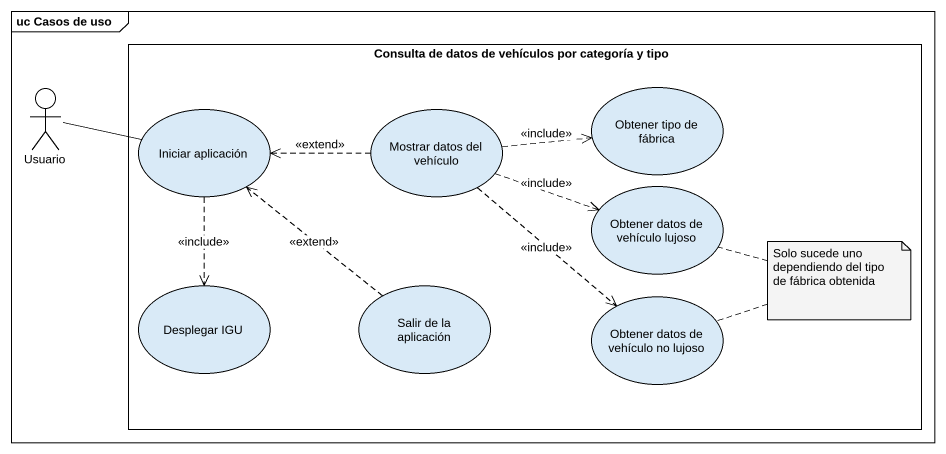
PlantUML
@startuml
mainframe uc Casos de uso
rectangle "Consulta de datos de vehículos por categoría y tipo" as Consulta_de_datos_de {
  usecase "Iniciar aplicación" as Iniciar_aplicación
  usecase "Mostrar datos del vehículo" as Mostrar_datos_del_vehículo
  usecase "Obtener tipo de fábrica" as Obtener_tipo_de_fábrica
  usecase "Obtener datos de vehículo lujoso" as Obtener_datos_de_vehículo
  usecase "Desplegar IGU" as Desplegar_IGU
  usecase "Salir de la aplicación" as Salir_de_la_aplicación
  usecase "Obtener datos de vehículo no lujoso" as Obtener_datos_de_vehículo_2
}
actor Usuario
Usuario -right- Iniciar_aplicación
Iniciar_aplicación ..> Desplegar_IGU : <<include>>
Mostrar_datos_del_vehículo .left.> Iniciar_aplicación : <<extend>>
Mostrar_datos_del_vehículo .right.> Obtener_tipo_de_fábrica : <<include>>
Mostrar_datos_del_vehículo .right.> Obtener_datos_de_vehículo : <<include>>
Mostrar_datos_del_vehículo ..> Obtener_datos_de_vehículo_2 : <<include>>
Salir_de_la_aplicación .up.> Iniciar_aplicación : <<extend>>
note as N1
  Solo sucede uno dependiendo del tipo de fábrica obtenida
end note
N1 .. Obtener_datos_de_vehículo
N1 .. Obtener_datos_de_vehículo_2
@enduml
